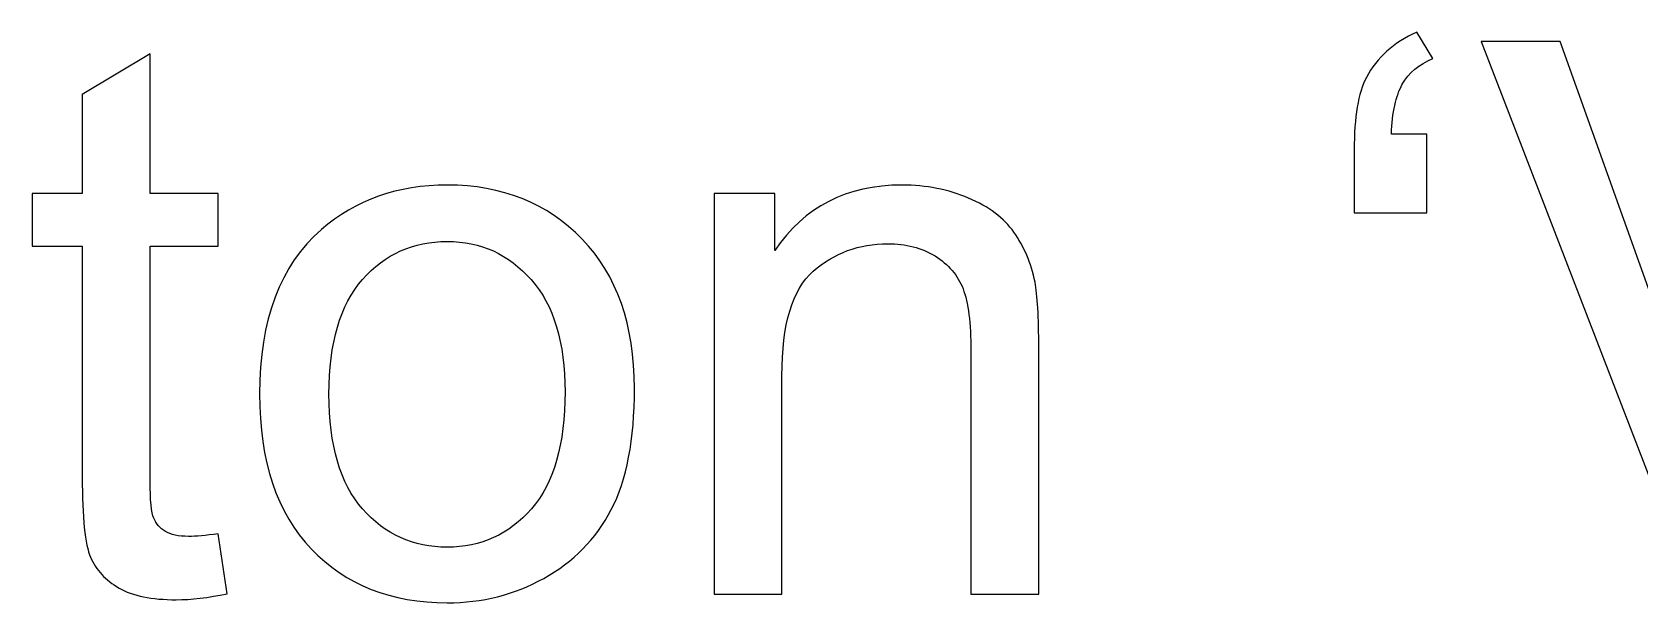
# Model space of a CAD drawing. Header units: millimetres. Extents: x -494 to 494, y -418 to 418.
# Drawn here: x -364.73 to -347.08, y -390.9 to -384.64 of the extents above; entities that cross this region are included whole.
import ezdxf

# ---------------------------------------------------------------- set-up
doc = ezdxf.new("R2010")
doc.units = ezdxf.units.MM
doc.header["$MEASUREMENT"] = 0

msp = doc.modelspace()

# ---------------------------------------------------------------- linework, layer by layer
at = {"color": 250}
for points, knots in [([(-349.4195, -385.7568), (-349.4195, -385.7568), (-349.4195, -386.6205), (-349.4195, -386.6205), (-349.4195, -386.6205), (-349.4195, -386.6205), (-350.2154, -386.6205), (-350.2154, -386.6205), (-350.2154, -386.6205), (-350.2154, -386.6205), (-350.2154, -385.9346), (-350.2154, -385.9346), (-350.2154, -385.9346), (-350.2154, -385.5678), (-350.1716, -385.3011), (-350.0827, -385.1374), (-350.0827, -385.1374), (-349.9656, -384.9172), (-349.7822, -384.7521), (-349.5296, -384.6392), (-349.5296, -384.6392), (-349.5296, -384.6392), (-349.3518, -384.9285), (-349.3518, -384.9285), (-349.3518, -384.9285), (-349.5042, -384.992), (-349.6156, -385.0852), (-349.6876, -385.2107), (-349.6876, -385.2107), (-349.7582, -385.3363), (-349.7991, -385.5184), (-349.8076, -385.7568), (-349.8076, -385.7568), (-349.8076, -385.7568), (-349.4195, -385.7568), (-349.4195, -385.7568)], [0, 0, 0, 0, 0.1, 0.1, 0.1, 0.1, 0.2, 0.2, 0.2, 0.2, 0.3, 0.3, 0.3, 0.3, 0.4, 0.4, 0.4, 0.4, 0.5, 0.5, 0.5, 0.5, 0.6, 0.6, 0.6, 0.6, 0.7, 0.7, 0.7, 0.7, 0.8, 0.8, 0.8, 0.8, 1, 1, 1, 1]), ([(-346.4802, -390.803), (-346.4802, -390.803), (-348.8226, -384.7408), (-348.8226, -384.7408), (-348.8226, -384.7408), (-348.8226, -384.7408), (-347.9534, -384.7408), (-347.9534, -384.7408), (-347.9534, -384.7408), (-347.9534, -384.7408), (-346.3786, -389.1463), (-346.3786, -389.1463), (-346.3786, -389.1463), (-346.253, -389.4991), (-346.1457, -389.8293), (-346.0611, -390.1384), (-346.0611, -390.1384), (-345.9679, -389.8068), (-345.8593, -389.4766), (-345.7351, -389.1463), (-345.7351, -389.1463), (-345.7351, -389.1463), (-344.101, -384.7408), (-344.101, -384.7408), (-344.101, -384.7408), (-344.101, -384.7408), (-343.2826, -384.7408), (-343.2826, -384.7408), (-343.2826, -384.7408), (-343.2826, -384.7408), (-345.6462, -390.803), (-345.6462, -390.803), (-345.6462, -390.803), (-345.6462, -390.803), (-346.4802, -390.803), (-346.4802, -390.803)], [0, 0, 0, 0, 0.1, 0.1, 0.1, 0.1, 0.2, 0.2, 0.2, 0.2, 0.3, 0.3, 0.3, 0.3, 0.4, 0.4, 0.4, 0.4, 0.5, 0.5, 0.5, 0.5, 0.6, 0.6, 0.6, 0.6, 0.7, 0.7, 0.7, 0.7, 0.8, 0.8, 0.8, 0.8, 1, 1, 1, 1]), ([(-362.6868, -390.1384), (-362.6868, -390.1384), (-362.5852, -390.7959), (-362.5852, -390.7959), (-362.5852, -390.7959), (-362.794, -390.8397), (-362.9817, -390.8623), (-363.1454, -390.8623), (-363.1454, -390.8623), (-363.4149, -390.8623), (-363.6237, -390.8199), (-363.7733, -390.7339), (-363.7733, -390.7339), (-363.9215, -390.6478), (-364.0259, -390.5363), (-364.0866, -390.3966), (-364.0866, -390.3966), (-364.1473, -390.2569), (-364.1769, -389.9634), (-364.1769, -389.5161), (-364.1769, -389.5161), (-364.1769, -389.5161), (-364.1769, -386.9845), (-364.1769, -386.9845), (-364.1769, -386.9845), (-364.1769, -386.9845), (-364.7272, -386.9845), (-364.7272, -386.9845), (-364.7272, -386.9845), (-364.7272, -386.9845), (-364.7272, -386.4088), (-364.7272, -386.4088), (-364.7272, -386.4088), (-364.7272, -386.4088), (-364.1769, -386.4088), (-364.1769, -386.4088), (-364.1769, -386.4088), (-364.1769, -386.4088), (-364.1769, -385.3222), (-364.1769, -385.3222), (-364.1769, -385.3222), (-364.1769, -385.3222), (-363.4318, -384.8749), (-363.4318, -384.8749), (-363.4318, -384.8749), (-363.4318, -384.8749), (-363.4318, -386.4088), (-363.4318, -386.4088), (-363.4318, -386.4088), (-363.4318, -386.4088), (-362.6868, -386.4088), (-362.6868, -386.4088), (-362.6868, -386.4088), (-362.6868, -386.4088), (-362.6868, -386.9845), (-362.6868, -386.9845), (-362.6868, -386.9845), (-362.6868, -386.9845), (-363.4318, -386.9845), (-363.4318, -386.9845), (-363.4318, -386.9845), (-363.4318, -386.9845), (-363.4318, -389.5584), (-363.4318, -389.5584), (-363.4318, -389.5584), (-363.4318, -389.7715), (-363.4191, -389.9084), (-363.3923, -389.969), (-363.3923, -389.969), (-363.3669, -390.0297), (-363.3246, -390.0777), (-363.2653, -390.1144), (-363.2653, -390.1144), (-363.206, -390.1497), (-363.1214, -390.168), (-363.0113, -390.168), (-363.0113, -390.168), (-362.9295, -390.168), (-362.8208, -390.1581), (-362.6868, -390.1384)], [0, 0, 0, 0, 0.047619, 0.047619, 0.047619, 0.047619, 0.0952381, 0.0952381, 0.0952381, 0.0952381, 0.1428571, 0.1428571, 0.1428571, 0.1428571, 0.1904762, 0.1904762, 0.1904762, 0.1904762, 0.2380952, 0.2380952, 0.2380952, 0.2380952, 0.2857143, 0.2857143, 0.2857143, 0.2857143, 0.3333333, 0.3333333, 0.3333333, 0.3333333, 0.3809524, 0.3809524, 0.3809524, 0.3809524, 0.4285714, 0.4285714, 0.4285714, 0.4285714, 0.4761905, 0.4761905, 0.4761905, 0.4761905, 0.5238095, 0.5238095, 0.5238095, 0.5238095, 0.5714286, 0.5714286, 0.5714286, 0.5714286, 0.6190476, 0.6190476, 0.6190476, 0.6190476, 0.6666667, 0.6666667, 0.6666667, 0.6666667, 0.7142857, 0.7142857, 0.7142857, 0.7142857, 0.7619048, 0.7619048, 0.7619048, 0.7619048, 0.8095238, 0.8095238, 0.8095238, 0.8095238, 0.8571429, 0.8571429, 0.8571429, 0.8571429, 0.9047619, 0.9047619, 0.9047619, 0.9047619, 1, 1, 1, 1]), ([(-362.231, -388.6059), (-362.231, -387.7945), (-362.0052, -387.1934), (-361.5523, -386.8025), (-361.5523, -386.8025), (-361.1755, -386.4779), (-360.714, -386.3156), (-360.1708, -386.3156), (-360.1708, -386.3156), (-359.5682, -386.3156), (-359.0743, -386.5132), (-358.6905, -386.9083), (-358.6905, -386.9083), (-358.3081, -387.302), (-358.1162, -387.8481), (-358.1162, -388.5438), (-358.1162, -388.5438), (-358.1162, -389.1082), (-358.2008, -389.5513), (-358.3702, -389.8745), (-358.3702, -389.8745), (-358.5395, -390.1976), (-358.7865, -390.4488), (-359.111, -390.628), (-359.111, -390.628), (-359.4342, -390.8072), (-359.7884, -390.8961), (-360.1708, -390.8961), (-360.1708, -390.8961), (-360.786, -390.8961), (-361.2827, -390.7), (-361.6623, -390.3063), (-361.6623, -390.3063), (-362.0419, -389.9126), (-362.231, -389.3453), (-362.231, -388.6059)], [0, 0, 0, 0, 0.1, 0.1, 0.1, 0.1, 0.2, 0.2, 0.2, 0.2, 0.3, 0.3, 0.3, 0.3, 0.4, 0.4, 0.4, 0.4, 0.5, 0.5, 0.5, 0.5, 0.6, 0.6, 0.6, 0.6, 0.7, 0.7, 0.7, 0.7, 0.8, 0.8, 0.8, 0.8, 1, 1, 1, 1]), ([(-357.2427, -390.803), (-357.2427, -390.803), (-357.2427, -386.4088), (-357.2427, -386.4088), (-357.2427, -386.4088), (-357.2427, -386.4088), (-356.5738, -386.4088), (-356.5738, -386.4088), (-356.5738, -386.4088), (-356.5738, -386.4088), (-356.5738, -387.0325), (-356.5738, -387.0325), (-356.5738, -387.0325), (-356.2521, -386.5541), (-355.7864, -386.3156), (-355.1782, -386.3156), (-355.1782, -386.3156), (-354.9129, -386.3156), (-354.6702, -386.3636), (-354.4487, -386.4582), (-354.4487, -386.4582), (-354.2271, -386.5527), (-354.0606, -386.6783), (-353.9506, -386.8321), (-353.9506, -386.8321), (-353.8405, -386.9859), (-353.7629, -387.1694), (-353.7191, -387.381), (-353.7191, -387.381), (-353.6923, -387.5193), (-353.6782, -387.7606), (-353.6782, -388.1049), (-353.6782, -388.1049), (-353.6782, -388.1049), (-353.6782, -390.803), (-353.6782, -390.803), (-353.6782, -390.803), (-353.6782, -390.803), (-354.4233, -390.803), (-354.4233, -390.803), (-354.4233, -390.803), (-354.4233, -390.803), (-354.4233, -388.1332), (-354.4233, -388.1332), (-354.4233, -388.1332), (-354.4233, -387.8298), (-354.4515, -387.6026), (-354.5094, -387.453), (-354.5094, -387.453), (-354.5672, -387.3034), (-354.6702, -387.1835), (-354.817, -387.0932), (-354.817, -387.0932), (-354.9637, -387.0043), (-355.1373, -386.9591), (-355.3349, -386.9591), (-355.3349, -386.9591), (-355.651, -386.9591), (-355.9233, -387.0593), (-356.1533, -387.2611), (-356.1533, -387.2611), (-356.3833, -387.4615), (-356.4976, -387.8439), (-356.4976, -388.4055), (-356.4976, -388.4055), (-356.4976, -388.4055), (-356.4976, -390.803), (-356.4976, -390.803), (-356.4976, -390.803), (-356.4976, -390.803), (-357.2427, -390.803), (-357.2427, -390.803)], [0, 0, 0, 0, 0.0526316, 0.0526316, 0.0526316, 0.0526316, 0.1052632, 0.1052632, 0.1052632, 0.1052632, 0.1578947, 0.1578947, 0.1578947, 0.1578947, 0.2105263, 0.2105263, 0.2105263, 0.2105263, 0.2631579, 0.2631579, 0.2631579, 0.2631579, 0.3157895, 0.3157895, 0.3157895, 0.3157895, 0.3684211, 0.3684211, 0.3684211, 0.3684211, 0.4210526, 0.4210526, 0.4210526, 0.4210526, 0.4736842, 0.4736842, 0.4736842, 0.4736842, 0.5263158, 0.5263158, 0.5263158, 0.5263158, 0.5789474, 0.5789474, 0.5789474, 0.5789474, 0.6315789, 0.6315789, 0.6315789, 0.6315789, 0.6842105, 0.6842105, 0.6842105, 0.6842105, 0.7368421, 0.7368421, 0.7368421, 0.7368421, 0.7894737, 0.7894737, 0.7894737, 0.7894737, 0.8421053, 0.8421053, 0.8421053, 0.8421053, 0.8947368, 0.8947368, 0.8947368, 0.8947368, 1, 1, 1, 1]), ([(-361.469, -388.6073), (-361.469, -389.1689), (-361.3462, -389.5894), (-361.1007, -389.8674), (-361.1007, -389.8674), (-360.8537, -390.1468), (-360.5447, -390.2865), (-360.1708, -390.2865), (-360.1708, -390.2865), (-359.8011, -390.2865), (-359.4934, -390.1468), (-359.2465, -389.866), (-359.2465, -389.866), (-359.001, -389.5852), (-358.8782, -389.1576), (-358.8782, -388.5833), (-358.8782, -388.5833), (-358.8782, -388.0414), (-359.0024, -387.6308), (-359.2493, -387.3528), (-359.2493, -387.3528), (-359.4963, -387.0734), (-359.8039, -386.9337), (-360.1708, -386.9337), (-360.1708, -386.9337), (-360.5447, -386.9337), (-360.8537, -387.072), (-361.1007, -387.35), (-361.1007, -387.35), (-361.3462, -387.628), (-361.469, -388.0471), (-361.469, -388.6073)], [0, 0, 0, 0, 0.1111111, 0.1111111, 0.1111111, 0.1111111, 0.2222222, 0.2222222, 0.2222222, 0.2222222, 0.3333333, 0.3333333, 0.3333333, 0.3333333, 0.4444444, 0.4444444, 0.4444444, 0.4444444, 0.5555556, 0.5555556, 0.5555556, 0.5555556, 0.6666667, 0.6666667, 0.6666667, 0.6666667, 0.7777778, 0.7777778, 0.7777778, 0.7777778, 1, 1, 1, 1])]:
    msp.add_open_spline(points, degree=3, knots=knots, dxfattribs=at)
at = {"lineweight": 9}
for points, knots in [([(-349.4195, -385.7568), (-349.4195, -385.7568), (-349.4195, -386.6205), (-349.4195, -386.6205), (-349.4195, -386.6205), (-349.4195, -386.6205), (-350.2154, -386.6205), (-350.2154, -386.6205), (-350.2154, -386.6205), (-350.2154, -386.6205), (-350.2154, -385.9346), (-350.2154, -385.9346), (-350.2154, -385.9346), (-350.2154, -385.5678), (-350.1716, -385.3011), (-350.0827, -385.1374), (-350.0827, -385.1374), (-349.9656, -384.9172), (-349.7822, -384.7521), (-349.5296, -384.6392), (-349.5296, -384.6392), (-349.5296, -384.6392), (-349.3518, -384.9285), (-349.3518, -384.9285), (-349.3518, -384.9285), (-349.5042, -384.992), (-349.6156, -385.0852), (-349.6876, -385.2107), (-349.6876, -385.2107), (-349.7582, -385.3363), (-349.7991, -385.5184), (-349.8076, -385.7568), (-349.8076, -385.7568), (-349.8076, -385.7568), (-349.4195, -385.7568), (-349.4195, -385.7568)], [0, 0, 0, 0, 0.1, 0.1, 0.1, 0.1, 0.2, 0.2, 0.2, 0.2, 0.3, 0.3, 0.3, 0.3, 0.4, 0.4, 0.4, 0.4, 0.5, 0.5, 0.5, 0.5, 0.6, 0.6, 0.6, 0.6, 0.7, 0.7, 0.7, 0.7, 0.8, 0.8, 0.8, 0.8, 1, 1, 1, 1]), ([(-346.4802, -390.803), (-346.4802, -390.803), (-348.8226, -384.7408), (-348.8226, -384.7408), (-348.8226, -384.7408), (-348.8226, -384.7408), (-347.9534, -384.7408), (-347.9534, -384.7408), (-347.9534, -384.7408), (-347.9534, -384.7408), (-346.3786, -389.1463), (-346.3786, -389.1463), (-346.3786, -389.1463), (-346.253, -389.4991), (-346.1457, -389.8293), (-346.0611, -390.1384), (-346.0611, -390.1384), (-345.9679, -389.8068), (-345.8593, -389.4766), (-345.7351, -389.1463), (-345.7351, -389.1463), (-345.7351, -389.1463), (-344.101, -384.7408), (-344.101, -384.7408), (-344.101, -384.7408), (-344.101, -384.7408), (-343.2826, -384.7408), (-343.2826, -384.7408), (-343.2826, -384.7408), (-343.2826, -384.7408), (-345.6462, -390.803), (-345.6462, -390.803), (-345.6462, -390.803), (-345.6462, -390.803), (-346.4802, -390.803), (-346.4802, -390.803)], [0, 0, 0, 0, 0.1, 0.1, 0.1, 0.1, 0.2, 0.2, 0.2, 0.2, 0.3, 0.3, 0.3, 0.3, 0.4, 0.4, 0.4, 0.4, 0.5, 0.5, 0.5, 0.5, 0.6, 0.6, 0.6, 0.6, 0.7, 0.7, 0.7, 0.7, 0.8, 0.8, 0.8, 0.8, 1, 1, 1, 1]), ([(-362.6868, -390.1384), (-362.6868, -390.1384), (-362.5852, -390.7959), (-362.5852, -390.7959), (-362.5852, -390.7959), (-362.794, -390.8397), (-362.9817, -390.8623), (-363.1454, -390.8623), (-363.1454, -390.8623), (-363.4149, -390.8623), (-363.6237, -390.8199), (-363.7733, -390.7339), (-363.7733, -390.7339), (-363.9215, -390.6478), (-364.0259, -390.5363), (-364.0866, -390.3966), (-364.0866, -390.3966), (-364.1473, -390.2569), (-364.1769, -389.9634), (-364.1769, -389.5161), (-364.1769, -389.5161), (-364.1769, -389.5161), (-364.1769, -386.9845), (-364.1769, -386.9845), (-364.1769, -386.9845), (-364.1769, -386.9845), (-364.7272, -386.9845), (-364.7272, -386.9845), (-364.7272, -386.9845), (-364.7272, -386.9845), (-364.7272, -386.4088), (-364.7272, -386.4088), (-364.7272, -386.4088), (-364.7272, -386.4088), (-364.1769, -386.4088), (-364.1769, -386.4088), (-364.1769, -386.4088), (-364.1769, -386.4088), (-364.1769, -385.3222), (-364.1769, -385.3222), (-364.1769, -385.3222), (-364.1769, -385.3222), (-363.4318, -384.8749), (-363.4318, -384.8749), (-363.4318, -384.8749), (-363.4318, -384.8749), (-363.4318, -386.4088), (-363.4318, -386.4088), (-363.4318, -386.4088), (-363.4318, -386.4088), (-362.6868, -386.4088), (-362.6868, -386.4088), (-362.6868, -386.4088), (-362.6868, -386.4088), (-362.6868, -386.9845), (-362.6868, -386.9845), (-362.6868, -386.9845), (-362.6868, -386.9845), (-363.4318, -386.9845), (-363.4318, -386.9845), (-363.4318, -386.9845), (-363.4318, -386.9845), (-363.4318, -389.5584), (-363.4318, -389.5584), (-363.4318, -389.5584), (-363.4318, -389.7715), (-363.4191, -389.9084), (-363.3923, -389.969), (-363.3923, -389.969), (-363.3669, -390.0297), (-363.3246, -390.0777), (-363.2653, -390.1144), (-363.2653, -390.1144), (-363.206, -390.1497), (-363.1214, -390.168), (-363.0113, -390.168), (-363.0113, -390.168), (-362.9295, -390.168), (-362.8208, -390.1581), (-362.6868, -390.1384)], [0, 0, 0, 0, 0.047619, 0.047619, 0.047619, 0.047619, 0.0952381, 0.0952381, 0.0952381, 0.0952381, 0.1428571, 0.1428571, 0.1428571, 0.1428571, 0.1904762, 0.1904762, 0.1904762, 0.1904762, 0.2380952, 0.2380952, 0.2380952, 0.2380952, 0.2857143, 0.2857143, 0.2857143, 0.2857143, 0.3333333, 0.3333333, 0.3333333, 0.3333333, 0.3809524, 0.3809524, 0.3809524, 0.3809524, 0.4285714, 0.4285714, 0.4285714, 0.4285714, 0.4761905, 0.4761905, 0.4761905, 0.4761905, 0.5238095, 0.5238095, 0.5238095, 0.5238095, 0.5714286, 0.5714286, 0.5714286, 0.5714286, 0.6190476, 0.6190476, 0.6190476, 0.6190476, 0.6666667, 0.6666667, 0.6666667, 0.6666667, 0.7142857, 0.7142857, 0.7142857, 0.7142857, 0.7619048, 0.7619048, 0.7619048, 0.7619048, 0.8095238, 0.8095238, 0.8095238, 0.8095238, 0.8571429, 0.8571429, 0.8571429, 0.8571429, 0.9047619, 0.9047619, 0.9047619, 0.9047619, 1, 1, 1, 1]), ([(-362.231, -388.6059), (-362.231, -387.7945), (-362.0052, -387.1934), (-361.5523, -386.8025), (-361.5523, -386.8025), (-361.1755, -386.4779), (-360.714, -386.3156), (-360.1708, -386.3156), (-360.1708, -386.3156), (-359.5682, -386.3156), (-359.0743, -386.5132), (-358.6905, -386.9083), (-358.6905, -386.9083), (-358.3081, -387.302), (-358.1162, -387.8481), (-358.1162, -388.5438), (-358.1162, -388.5438), (-358.1162, -389.1082), (-358.2008, -389.5513), (-358.3702, -389.8745), (-358.3702, -389.8745), (-358.5395, -390.1976), (-358.7865, -390.4488), (-359.111, -390.628), (-359.111, -390.628), (-359.4342, -390.8072), (-359.7884, -390.8961), (-360.1708, -390.8961), (-360.1708, -390.8961), (-360.786, -390.8961), (-361.2827, -390.7), (-361.6623, -390.3063), (-361.6623, -390.3063), (-362.0419, -389.9126), (-362.231, -389.3453), (-362.231, -388.6059)], [0, 0, 0, 0, 0.1, 0.1, 0.1, 0.1, 0.2, 0.2, 0.2, 0.2, 0.3, 0.3, 0.3, 0.3, 0.4, 0.4, 0.4, 0.4, 0.5, 0.5, 0.5, 0.5, 0.6, 0.6, 0.6, 0.6, 0.7, 0.7, 0.7, 0.7, 0.8, 0.8, 0.8, 0.8, 1, 1, 1, 1]), ([(-357.2427, -390.803), (-357.2427, -390.803), (-357.2427, -386.4088), (-357.2427, -386.4088), (-357.2427, -386.4088), (-357.2427, -386.4088), (-356.5738, -386.4088), (-356.5738, -386.4088), (-356.5738, -386.4088), (-356.5738, -386.4088), (-356.5738, -387.0325), (-356.5738, -387.0325), (-356.5738, -387.0325), (-356.2521, -386.5541), (-355.7864, -386.3156), (-355.1782, -386.3156), (-355.1782, -386.3156), (-354.9129, -386.3156), (-354.6702, -386.3636), (-354.4487, -386.4582), (-354.4487, -386.4582), (-354.2271, -386.5527), (-354.0606, -386.6783), (-353.9506, -386.8321), (-353.9506, -386.8321), (-353.8405, -386.9859), (-353.7629, -387.1694), (-353.7191, -387.381), (-353.7191, -387.381), (-353.6923, -387.5193), (-353.6782, -387.7606), (-353.6782, -388.1049), (-353.6782, -388.1049), (-353.6782, -388.1049), (-353.6782, -390.803), (-353.6782, -390.803), (-353.6782, -390.803), (-353.6782, -390.803), (-354.4233, -390.803), (-354.4233, -390.803), (-354.4233, -390.803), (-354.4233, -390.803), (-354.4233, -388.1332), (-354.4233, -388.1332), (-354.4233, -388.1332), (-354.4233, -387.8298), (-354.4515, -387.6026), (-354.5094, -387.453), (-354.5094, -387.453), (-354.5672, -387.3034), (-354.6702, -387.1835), (-354.817, -387.0932), (-354.817, -387.0932), (-354.9637, -387.0043), (-355.1373, -386.9591), (-355.3349, -386.9591), (-355.3349, -386.9591), (-355.651, -386.9591), (-355.9233, -387.0593), (-356.1533, -387.2611), (-356.1533, -387.2611), (-356.3833, -387.4615), (-356.4976, -387.8439), (-356.4976, -388.4055), (-356.4976, -388.4055), (-356.4976, -388.4055), (-356.4976, -390.803), (-356.4976, -390.803), (-356.4976, -390.803), (-356.4976, -390.803), (-357.2427, -390.803), (-357.2427, -390.803)], [0, 0, 0, 0, 0.0526316, 0.0526316, 0.0526316, 0.0526316, 0.1052632, 0.1052632, 0.1052632, 0.1052632, 0.1578947, 0.1578947, 0.1578947, 0.1578947, 0.2105263, 0.2105263, 0.2105263, 0.2105263, 0.2631579, 0.2631579, 0.2631579, 0.2631579, 0.3157895, 0.3157895, 0.3157895, 0.3157895, 0.3684211, 0.3684211, 0.3684211, 0.3684211, 0.4210526, 0.4210526, 0.4210526, 0.4210526, 0.4736842, 0.4736842, 0.4736842, 0.4736842, 0.5263158, 0.5263158, 0.5263158, 0.5263158, 0.5789474, 0.5789474, 0.5789474, 0.5789474, 0.6315789, 0.6315789, 0.6315789, 0.6315789, 0.6842105, 0.6842105, 0.6842105, 0.6842105, 0.7368421, 0.7368421, 0.7368421, 0.7368421, 0.7894737, 0.7894737, 0.7894737, 0.7894737, 0.8421053, 0.8421053, 0.8421053, 0.8421053, 0.8947368, 0.8947368, 0.8947368, 0.8947368, 1, 1, 1, 1]), ([(-361.469, -388.6073), (-361.469, -389.1689), (-361.3462, -389.5894), (-361.1007, -389.8674), (-361.1007, -389.8674), (-360.8537, -390.1468), (-360.5447, -390.2865), (-360.1708, -390.2865), (-360.1708, -390.2865), (-359.8011, -390.2865), (-359.4934, -390.1468), (-359.2465, -389.866), (-359.2465, -389.866), (-359.001, -389.5852), (-358.8782, -389.1576), (-358.8782, -388.5833), (-358.8782, -388.5833), (-358.8782, -388.0414), (-359.0024, -387.6308), (-359.2493, -387.3528), (-359.2493, -387.3528), (-359.4963, -387.0734), (-359.8039, -386.9337), (-360.1708, -386.9337), (-360.1708, -386.9337), (-360.5447, -386.9337), (-360.8537, -387.072), (-361.1007, -387.35), (-361.1007, -387.35), (-361.3462, -387.628), (-361.469, -388.0471), (-361.469, -388.6073)], [0, 0, 0, 0, 0.1111111, 0.1111111, 0.1111111, 0.1111111, 0.2222222, 0.2222222, 0.2222222, 0.2222222, 0.3333333, 0.3333333, 0.3333333, 0.3333333, 0.4444444, 0.4444444, 0.4444444, 0.4444444, 0.5555556, 0.5555556, 0.5555556, 0.5555556, 0.6666667, 0.6666667, 0.6666667, 0.6666667, 0.7777778, 0.7777778, 0.7777778, 0.7777778, 1, 1, 1, 1])]:
    msp.add_open_spline(points, degree=3, knots=knots, dxfattribs=at)

doc.saveas('drawing.dxf')
